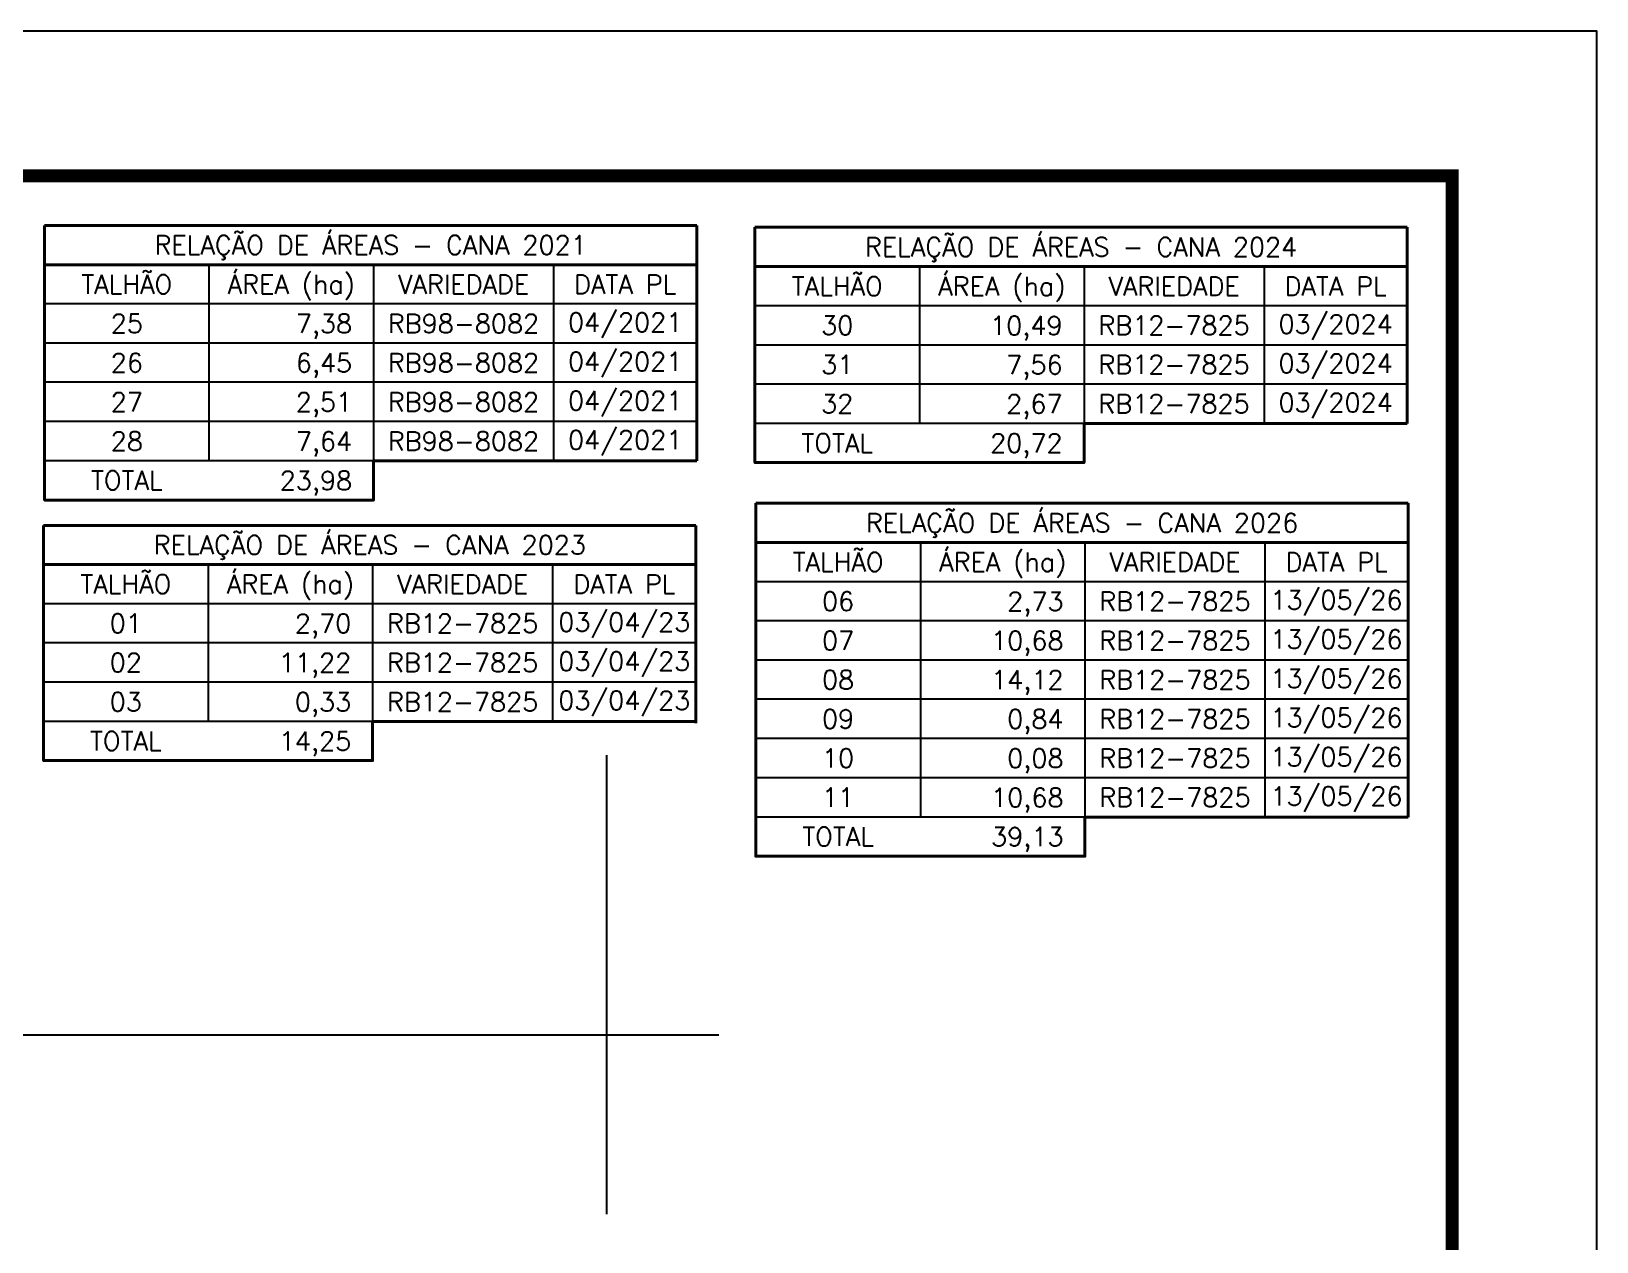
# Model space of a CAD drawing. Extents: x 742777 to 745927, y 7824687 to 7829142.
# Drawn here: x 744303 to 745927, y 7827885 to 7829142 of the extents above; entities that cross this region are included whole.
import ezdxf
from ezdxf.enums import TextEntityAlignment as Align

# ---------------------------------------------------------------- set-up
doc = ezdxf.new("R2010")
doc.units = 0
doc.header["$MEASUREMENT"] = 0
doc.linetypes.add('LIN0', pattern=[0])
for name, color, linetype in [('MALHA', 8, 'Continuous'), ('MARGEM', 5, 'Continuous'), ('QUADRO_DE_AREAS_CANA_2024', 7, 'Continuous'), ('QUADRO_DE_AREAS_CANA_ANTIGA', 7, 'Continuous')]:
    doc.layers.add(name, color=color, linetype=linetype)
doc.styles.add('Simplex', font='simplex.shx')

msp = doc.modelspace()

# ---------------------------------------------------------------- linework, layer by layer
at = {"layer": 'MALHA', "linetype": 'ByBlock'}
for points in [[(744900, 7827914.1), (744900, 7828390.6)], [(742927.4, 7828100), (745016.2, 7828100)]]:
    msp.add_lwpolyline(points, dxfattribs=at)
at = {"layer": 'MARGEM', "color": 174, "linetype": 'LIN0', "flags": 128}
msp.add_lwpolyline([(745927.4, 7824687), (745927.4, 7829142), (742777.4, 7829142), (742777.4, 7824687)], close=True, dxfattribs=at)
at = {"layer": 'MARGEM', "color": 174, "linetype": 'LIN0', "const_width": 13.6, "flags": 128}
msp.add_lwpolyline([(745777.4, 7825188.6), (745777.4, 7828992), (742927.4, 7828992), (742927.4, 7825188.6)], close=True, dxfattribs=at)
at = {"layer": 'QUADRO_DE_AREAS_CANA_2024', "color": 174, "linetype": 'ByBlock', "lineweight": 40}
for points in [[(745053.7, 7828734.9), (745053.7, 7828694.2), (745395.3, 7828694.2), (745395.3, 7828734.9), (745730.7, 7828734.9)], [(744316.3, 7828696.1), (744316.3, 7828655.4), (744657.8, 7828655.4), (744657.8, 7828696.1), (744993.3, 7828696.1)], [(744315.4, 7828425.6), (744315.4, 7828384.9), (744656.9, 7828384.9), (744656.9, 7828425.6), (744992.4, 7828425.6)], [(745054.6, 7828326.3), (745054.6, 7828285.6), (745396.2, 7828285.6), (745396.2, 7828326.3), (745731.7, 7828326.3)]]:
    msp.add_lwpolyline(points, dxfattribs=at)
at = {"layer": 'QUADRO_DE_AREAS_CANA_ANTIGA', "color": 174, "linetype": 'ByBlock', "lineweight": 40}
for p, q in [((744316.3, 7828859), (744316.3, 7828940.4)), ((744316.3, 7828940.4), (744993.3, 7828940.4)), ((744993.3, 7828859), (744993.3, 7828940.4)), ((745053.7, 7828857), (745053.7, 7828938.5)), ((745053.7, 7828938.5), (745730.7, 7828938.5)), ((745730.7, 7828857), (745730.7, 7828938.5)), ((744993.3, 7828899.7), (744316.3, 7828899.7)), ((745730.7, 7828897.7), (745053.7, 7828897.7)), ((744316.3, 7828859), (744316.3, 7828696.1)), ((744993.3, 7828859), (744993.3, 7828696.1)), ((745053.7, 7828857), (745053.7, 7828734.9)), ((745730.7, 7828857), (745730.7, 7828734.9)), ((745054.6, 7828570.6), (745054.6, 7828652)), ((745054.6, 7828652), (745731.7, 7828652)), ((745731.7, 7828570.6), (745731.7, 7828652)), ((744315.4, 7828547.7), (744315.4, 7828629.1)), ((744315.4, 7828629.1), (744992.4, 7828629.1)), ((744992.4, 7828547.7), (744992.4, 7828629.1)), ((745731.7, 7828611.3), (745054.6, 7828611.3)), ((744992.4, 7828588.4), (744315.4, 7828588.4)), ((745054.6, 7828570.6), (745054.6, 7828285.6)), ((745731.7, 7828570.6), (745731.7, 7828326.3)), ((744315.4, 7828547.7), (744315.4, 7828425.6)), ((744992.4, 7828547.7), (744992.4, 7828423.6))]:
    msp.add_line(p, q, dxfattribs=at)
at = {"layer": 'QUADRO_DE_AREAS_CANA_ANTIGA', "linetype": 'Continuous'}
for p, q in [((744487, 7828899.7), (744487, 7828696.1)), ((744657.8, 7828899.7), (744657.8, 7828696.1)), ((744844.6, 7828899.7), (744844.6, 7828696.1)), ((745224.5, 7828897.7), (745224.5, 7828734.9)), ((745395.3, 7828897.7), (745395.3, 7828734.9)), ((745582.1, 7828897.7), (745582.1, 7828734.9)), ((744993.3, 7828859), (744316.3, 7828859)), ((745730.7, 7828857), (745053.7, 7828857)), ((744993.3, 7828818.3), (744316.3, 7828818.3)), ((745730.7, 7828816.3), (745053.7, 7828816.3)), ((744993.3, 7828777.6), (744316.3, 7828777.6)), ((745730.7, 7828775.6), (745053.7, 7828775.6)), ((744993.3, 7828736.8), (744316.3, 7828736.8)), ((745395.3, 7828734.9), (745053.7, 7828734.9)), ((744657.8, 7828696.1), (744316.3, 7828696.1)), ((745225.4, 7828611.3), (745225.4, 7828326.3)), ((745396.2, 7828611.3), (745396.2, 7828326.3)), ((745583, 7828611.3), (745583, 7828326.3)), ((744486.1, 7828588.4), (744486.1, 7828425.6)), ((744656.9, 7828588.4), (744656.9, 7828425.6)), ((744843.7, 7828588.4), (744843.7, 7828425.6)), ((745731.7, 7828570.6), (745054.6, 7828570.6)), ((744992.4, 7828547.7), (744315.4, 7828547.7)), ((745731.7, 7828529.9), (745054.6, 7828529.9)), ((744992.4, 7828507), (744315.4, 7828507)), ((745731.7, 7828489.2), (745054.6, 7828489.2)), ((744992.4, 7828466.3), (744315.4, 7828466.3)), ((745731.7, 7828448.5), (745054.6, 7828448.5)), ((744656.9, 7828425.6), (744315.4, 7828425.6)), ((745731.7, 7828407.8), (745054.6, 7828407.8)), ((745731.7, 7828367.1), (745054.6, 7828367.1)), ((745396.2, 7828326.3), (745054.6, 7828326.3))]:
    msp.add_line(p, q, dxfattribs=at)

# ---------------------------------------------------------------- texts
at = {"layer": 'QUADRO_DE_AREAS_CANA_2024', "linetype": 'Continuous', "style": 'Simplex'}
for s, p in [('03/2024', (745656.4, 7828838)), ('30', (745139.1, 7828836.7)), ('RB12-7825', (745488.7, 7828836.7)), ('31', (745139.1, 7828796)), ('RB12-7825', (745488.7, 7828796)), ('03/2024', (745656.4, 7828797.3)), ('03/2024', (745656.4, 7828756.6)), ('32', (745139.1, 7828755.3)), ('RB12-7825', (745488.7, 7828755.3)), ('TOTAL', (745139.1, 7828714.5)), ('TOTAL', (744401.7, 7828675.8)), ('TOTAL', (744400.7, 7828405.2)), ('TOTAL', (745140, 7828306))]:
    msp.add_text(s, height=19.5, dxfattribs=at).set_placement(p, align=Align.MIDDLE_CENTER)
for s, p in [('10,49', (745373, 7828826.8)), ('7,56', (745373, 7828786.1)), ('2,67', (745373, 7828745.4)), ('20,72', (745373, 7828704.7)), ('23,98', (744635.6, 7828665.9)), ('14,25', (744634.7, 7828395.4)), ('39,13', (745374, 7828296.1))]:
    msp.add_text(s, height=19.5, dxfattribs=at).set_placement(p, align=Align.RIGHT)
at = {"layer": 'QUADRO_DE_AREAS_CANA_ANTIGA', "linetype": 'Continuous', "style": 'Simplex'}
for s, p in [('RELAÇÃO DE ÁREAS - CANA 2021', (744654.8, 7828920.1)), ('RELAÇÃO DE ÁREAS - CANA 2024', (745392.2, 7828918.1)), ('TALHÃO', (744401.7, 7828879.3)), ('ÁREA (ha)', (744572.4, 7828879.3)), ('VARIEDADE', (744751.2, 7828879.3)), ('DATA PL', (744919, 7828879.3)), ('TALHÃO', (745139.1, 7828877.4)), ('ÁREA (ha)', (745309.9, 7828877.4)), ('VARIEDADE', (745488.7, 7828877.4)), ('DATA PL', (745656.4, 7828877.4)), ('25', (744401.7, 7828838.6)), ('RB98-8082', (744751.2, 7828838.6)), ('04/2021', (744919, 7828839.9)), ('26', (744401.7, 7828797.9)), ('RB98-8082', (744751.2, 7828797.9)), ('04/2021', (744919, 7828799.2)), ('27', (744401.7, 7828757.2)), ('RB98-8082', (744751.2, 7828757.2)), ('04/2021', (744919, 7828758.5)), ('28', (744401.7, 7828716.5)), ('RB98-8082', (744751.2, 7828716.5)), ('04/2021', (744919, 7828717.8)), ('RELAÇÃO DE ÁREAS - CANA 2026', (745393.2, 7828631.7)), ('RELAÇÃO DE ÁREAS - CANA 2023', (744653.9, 7828608.8)), ('TALHÃO', (745140, 7828591)), ('ÁREA (ha)', (745310.8, 7828591)), ('VARIEDADE', (745489.6, 7828591)), ('DATA PL', (745657.4, 7828591)), ('TALHÃO', (744400.7, 7828568.1)), ('ÁREA (ha)', (744571.5, 7828568.1)), ('VARIEDADE', (744750.3, 7828568.1)), ('DATA PL', (744918.1, 7828568.1)), ('06', (745140, 7828550.3)), ('RB12-7825', (745489.6, 7828550.3)), ('13/05/26', (745657.3, 7828551.6)), ('03/04/23', (744918.1, 7828528.7)), ('01', (744400.7, 7828527.4)), ('RB12-7825', (744750.3, 7828527.4)), ('13/05/26', (745657.3, 7828510.9)), ('07', (745140, 7828509.5)), ('RB12-7825', (745489.6, 7828509.5)), ('02', (744400.7, 7828486.7)), ('RB12-7825', (744750.3, 7828486.7)), ('03/04/23', (744918.1, 7828488)), ('08', (745140, 7828468.8)), ('RB12-7825', (745489.6, 7828468.8)), ('13/05/26', (745657.3, 7828470.1)), ('03/04/23', (744918.1, 7828447.3)), ('03', (744400.7, 7828445.9)), ('RB12-7825', (744750.3, 7828445.9)), ('13/05/26', (745657.3, 7828429.4)), ('09', (745140, 7828428.1)), ('RB12-7825', (745489.6, 7828428.1)), ('10', (745140, 7828387.4)), ('RB12-7825', (745489.6, 7828387.4)), ('13/05/26', (745657.3, 7828388.7)), ('13/05/26', (745657.3, 7828348)), ('11', (745140, 7828346.7)), ('RB12-7825', (745489.6, 7828346.7))]:
    msp.add_text(s, height=19.5, dxfattribs=at).set_placement(p, align=Align.MIDDLE_CENTER)
for s, p in [('7,38', (744635.6, 7828828.8)), ('6,45', (744635.6, 7828788.1)), ('2,51', (744635.6, 7828747.4)), ('7,64', (744635.6, 7828706.6)), ('2,73', (745374, 7828540.4)), ('2,70', (744634.7, 7828517.5)), ('10,68', (745374, 7828499.7)), ('11,22', (744634.7, 7828476.8)), ('14,12', (745374, 7828459)), ('0,33', (744634.7, 7828436.1)), ('0,84', (745374, 7828418.3)), ('0,08', (745374, 7828377.6)), ('10,68', (745374, 7828336.8))]:
    msp.add_text(s, height=19.5, dxfattribs=at).set_placement(p, align=Align.RIGHT)

doc.saveas('drawing.dxf')
